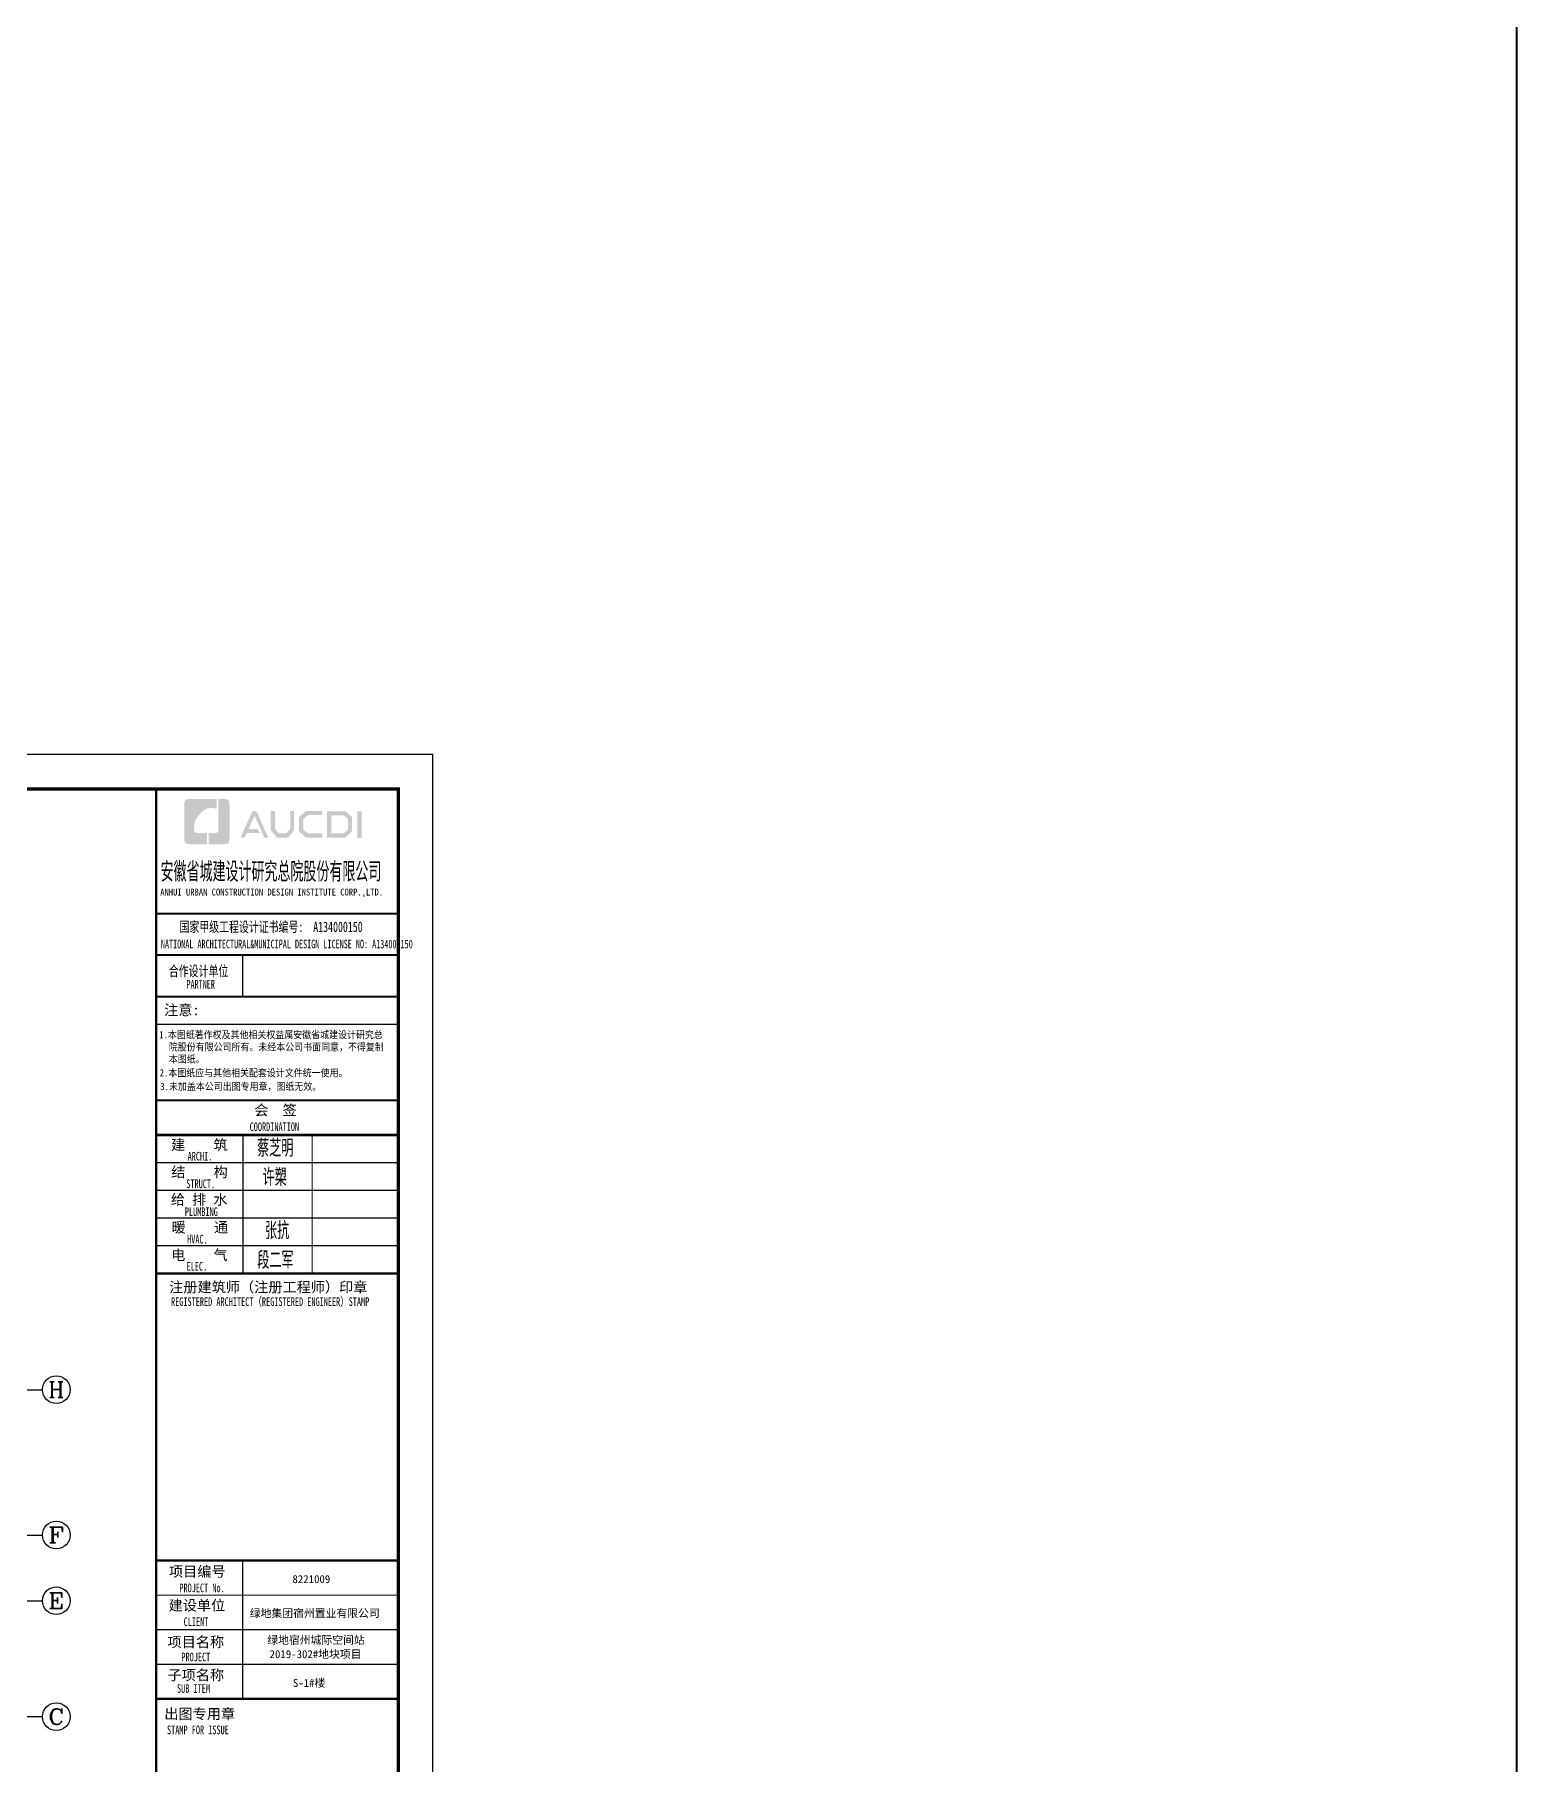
# Model space of a CAD drawing. Extents: x 1031190 to 1725648, y 733081 to 1571294.
# Drawn here: x 1372563 to 1415372, y 1142526 to 1192525 of the extents above; entities that cross this region are included whole.
import ezdxf
from ezdxf.enums import TextEntityAlignment as Align

# ---------------------------------------------------------------- set-up
doc = ezdxf.new("R2010")
doc.units = 0
doc.header["$LTSCALE"] = 1000
doc.header["$MEASUREMENT"] = 0
for name, color, linetype in [('AXIS_TEXT', 4, 'Continuous'), ('C-AXIS(轴号)', 3, 'Continuous'), ('C-AXIS-T(字)', 7, 'Continuous'), ('图框', 140, 'Continuous'), ('图签文字', 147, 'Continuous')]:
    doc.layers.add(name, color=color, linetype=linetype)
doc.layers.add('ZC', color=6, linetype='Continuous', lineweight=40)
doc.layers.add('图签', color=147, linetype='Continuous', lineweight=18)
doc.styles.add('_TCH_AXIS', font='COMPLEX', dxfattribs={"bigfont": 'GBCBIG'})
doc.styles.add('COMPLEX', font='COMPLEX')
doc.styles.add('HT', font='simhei.ttf')
doc.styles.add('宋体', font='', dxfattribs={"height": 50})
doc.styles.add('建筑图签-1', font='simhei.ttf', dxfattribs={"width": 0.7})
doc.styles.add('建筑图签-2', font='TXT.shx', dxfattribs={"width": 0.5, "bigfont": 'HZTXT.shx'})
doc.styles.get('宋体').set_extended_font_data('SimSun')

# ---------------------------------------------------------------- blocks, each defined once
blk = doc.blocks.new('院标1')
h = blk.add_hatch(color=150)
h.dxf.hatch_style = 1
h.set_gradient(color1=(33, 113, 253), color2=(33, 113, 253), tint=1, name='INVCURVED')
edge = h.paths.add_edge_path()
edge.add_spline(control_points=[(116373, 648379), (116379, 648379), (116382, 648379), (116391, 648379), (116391, 648379), (116391, 648379), (116616, 648379), (116616, 648379), (116616, 648379), (116616, 648379), (116616, 648054), (116616, 648054), (116616, 648054), (116616, 648054), (116108, 648054), (116108, 648054), (116108, 648054), (116028, 648054), (115963, 648111), (115963, 648199), (115963, 648199), (115963, 648199), (115963, 649215), (115963, 649215), (115963, 649215), (115963, 649295), (116018, 649360), (116108, 649360), (116108, 649360), (116108, 649360), (116897, 649360), (116897, 649360), (116897, 649360), (116897, 649360), (116897, 649080), (116897, 649080), (116897, 649080), (116897, 649080), (116566, 649140), (116356, 648859), (116356, 648859), (116245, 648719), (116240, 648545), (116247, 648466), (116247, 648466), (116254, 648386), (116247, 648466), (116247, 648466), (116247, 648466), (116247, 648466), (116258, 648374), (116373, 648379)], knot_values=[0, 0, 0, 0, 0.071429, 0.071429, 0.071429, 0.107143, 0.142857, 0.142857, 0.142857, 0.178571, 0.214286, 0.214286, 0.214286, 0.25, 0.285714, 0.285714, 0.285714, 0.321429, 0.357143, 0.357143, 0.357143, 0.392857, 0.428571, 0.428571, 0.428571, 0.464286, 0.5, 0.5, 0.5, 0.535714, 0.571429, 0.571429, 0.571429, 0.607143, 0.642857, 0.642857, 0.642857, 0.678571, 0.714286, 0.714286, 0.714286, 0.75, 0.785714, 0.785714, 0.785714, 0.821429, 0.857143, 0.857143, 0.857143, 0.928571, 1, 1, 1, 1], degree=3, periodic=0)
h = blk.add_hatch(color=150)
h.dxf.hatch_style = 1
h.set_gradient(color1=(33, 113, 253), color2=(33, 113, 253), tint=1, name='INVCURVED')
edge = h.paths.add_edge_path()
edge.add_spline(control_points=[(117268, 649215), (117268, 649215), (117268, 648199), (117268, 648199), (117268, 648199), (117268, 648114), (117212, 648054), (117123, 648054), (117123, 648054), (117123, 648054), (116663, 648054), (116663, 648054), (116663, 648054), (116663, 648054), (116663, 648379), (116663, 648379), (116663, 648379), (116663, 648379), (116865, 648379), (116865, 648379), (116865, 648379), (116907, 648379), (116941, 648413), (116941, 648455), (116941, 648455), (116941, 648455), (116941, 649360), (116941, 649360), (116941, 649360), (116941, 649360), (117123, 649360), (117123, 649360), (117123, 649360), (117204, 649360), (117268, 649306), (117268, 649215)], knot_values=[0, 0, 0, 0, 0.1, 0.1, 0.1, 0.15, 0.2, 0.2, 0.2, 0.25, 0.3, 0.3, 0.3, 0.35, 0.4, 0.4, 0.4, 0.45, 0.5, 0.5, 0.5, 0.55, 0.6, 0.6, 0.6, 0.65, 0.7, 0.7, 0.7, 0.75, 0.8, 0.8, 0.8, 0.9, 1, 1, 1, 1], degree=3, periodic=0)
blk = doc.blocks.new('tq123')
at = {"layer": '图框'}
h = blk.add_hatch(color=256, dxfattribs=at)
h.paths.add_polyline_path([(-1187, 56758), (-1061, 56758), (-1061, 55988), (-1187, 55988)])
h.paths.add_polyline_path([(-1939, 56642), (-1939, 56116), (-1579, 56116), (-1455, 56223), (-1455, 56541), (-1575, 56642)], flags=16)
h.paths.add_polyline_path([(-2057, 56760), (-2057, 55998), (-1535, 55998), (-1337, 56168), (-1337, 56596), (-1532, 56760)])
h.paths.add_polyline_path([(-2200, 56764), (-2200, 56648), (-2607, 56648), (-2740, 56537), (-2740, 56218), (-2607, 56115), (-2198, 56115), (-2198, 55993), (-2662, 55993), (-2864, 56168), (-2864, 56596), (-2666, 56764)])
h.paths.add_polyline_path([(-3683, 56762), (-3563, 56762), (-3563, 56251), (-3449, 56120), (-3238, 56120), (-3124, 56251), (-3124, 56762), (-3010, 56762), (-3010, 56214), (-3174, 55997), (-3512, 55997), (-3683, 56216)])
h.paths.add_polyline_path([(-4215, 56760), (-4098, 56760), (-3756, 55996), (-3872, 55996), (-4153, 56630), (-4328, 56242), (-4057, 56242), (-3996, 56127), (-4377, 56127), (-4436, 55994), (-4559, 55994)])
for p, q in [((-6995, 53800), (5, 53800)), ((-6995, 53800), (5, 53800)), ((-6995, 52600), (5, 52600))]:
    blk.add_line(p, q, dxfattribs=at)
for points, const_width in [([(-6995, 0), (-6995, 57400)], 70), ([(-6995, 53800), (5, 53800)], 60), ([(-6995, 52600), (5, 52600)], 60), ([(-6995, 52600), (5, 52600)], 60), ([(-4495, 52600), (-4495, 51400)], 35), ([(-6995, 51400), (5, 51400)], 60), ([(-6995, 51400), (5, 51400)], 60), ([(-6995, 50599), (5, 50599)], 35), ([(-6987, 48400), (13, 48400)], 60), ([(-6987, 47400), (13, 47400)], 70), ([(-6987, 47400), (13, 47400)], 70), ([(-4487, 47400), (-4487, 43400)], 35), ([(-2487, 47400), (-2487, 43400)], 35), ([(-6987, 46600), (13, 46600)], 35), ([(-6987, 45800), (13, 45800)], 35), ([(-6987, 45000), (13, 45000)], 35), ([(-6987, 44200), (13, 44200)], 35), ([(-6987, 43400), (13, 43400)], 70), ([(-6995, 35100), (5, 35100)], 70), ([(-6995, 35100), (5, 35100)], 70), ([(-4495, 31100), (-4495, 35100)], 35), ([(-6995, 34100), (5, 34100)], 35), ([(-6995, 33100), (5, 33100)], 35), ([(-6995, 32100), (5, 32100)], 35), ([(5, 31100), (-6995, 31100)], 70)]:
    blk.add_lwpolyline(points, dxfattribs=dict(at, const_width=const_width))
blk.add_blockref('院标1', (-122144, -592249))
for s, height, style, width, p in [('ANHUI URBAN CONSTRUCTION DESIGN INSTITUTE CORP.,LTD.', 200, '建筑图签-1', 0.91, (-6877, 54322)), ('NATIONAL ARCHITECTURAL&MUNICIPAL DESIGN LICENSE NO: A134000150', 250, '建筑图签-1', 0.6, (-6858, 52795)), ('PARTNER', 250, '建筑图签-1', 0.6, (-6120, 51634)), ('1.本图纸著作权及其他相关权益属安徽省城建设计研究总', 210, 'HT', 0.88, (-6909, 50193)), ('院股份有限公司所有。未经本公司书面同意，不得复制', 210, 'HT', 0.88, (-6630, 49839)), ('本图纸。', 210, 'HT', 0.88, (-6630, 49489)), (' 2.本图纸应与其他相关配套设计文件统一使用。 ', 210, 'HT', 0.88, (-7020, 49092)), ('3.未加盖本公司出图专用章，图纸无效。', 210, 'HT', 0.88, (-6877, 48698)), ('COORDINATION', 250, '建筑图签-1', 0.7, (-4295, 47513)), ('ARCHI.', 250, '建筑图签-1', 0.7, (-6086, 46662)), ('STRUCT.', 250, '建筑图签-1', 0.7, (-6125, 45865)), ('PLUMBING', 250, '建筑图签-1', 0.7, (-6166, 45058)), ('HVAC.', 250, '建筑图签-1', 0.7, (-6101, 44265)), ('ELEC.', 250, '建筑图签-1', 0.7, (-6117, 43480)), ('REGISTERED ARCHITECT（REGISTERED ENGINEER）STAMP', 250, '建筑图签-1', 0.7, (-6566, 42459)), ('PROJECT No.', 250, '建筑图签-1', 0.7, (-6325, 34185, -1799)), ('CLIENT', 250, '建筑图签-1', 0.7, (-6201, 33206)), ('PROJECT', 250, '建筑图签-1', 0.7, (-6266, 32187)), ('SUB ITEM', 250, '建筑图签-1', 0.7, (-6393, 31276)), ('STAMP FOR ISSUE', 250, '建筑图签-1', 0.7, (-6682, 30081))]:
    blk.add_text(s, height=height, dxfattribs=dict(at, style=style, width=width)).set_placement(p)
at = {"layer": '图签', "color": 2, "style": '宋体'}
for s, height, p in [('8221009', 229.3, (-3058, 34448)), ('绿地集团宿州置业有限公司', 229.34, (-4290, 33462)), ('绿地宿州城际空间站', 229.3, (-3785, 32688)), ('2019-302#地块项目', 229.34, (-3718, 32279)), ('S-1#楼', 229.3, (-3046, 31448))]:
    blk.add_text(s, height=height, dxfattribs=at).set_placement(p)
at = {"layer": '图签文字', "color": 7, "style": '建筑图签-1'}
for s, height, width, p in [('安徽省城建设计研究总院股份有限公司', 500, 0.55, (-6867, 54777)), ('国家甲级工程设计证书编号:  A134000150', 300, 0.7, (-6323, 53267)), ('合作设计单位', 300, 0.7, (-6630, 51990))]:
    blk.add_text(s, height=height, dxfattribs=dict(at, width=width)).set_placement(p)
for s, p in [('注意:', (-6764, 50863)), ('会  签', (-4160, 47968)), ('建    筑', (-6565, 46967)), ('结    构', (-6561, 46179)), ('给 排 水', (-6570, 45385)), ('暖    通', (-6552, 44582)), ('电    气', (-6562, 43782)), ('注册建筑师（注册工程师）印章', (-6620, 42854)), ('项目编号', (-6627, 34632)), ('建设单位', (-6635, 33655)), ('项目名称', (-6668, 32597)), ('子项名称', (-6668, 31640)), ('出图专用章', (-6759, 30518))]:
    blk.add_text(s, height=300, dxfattribs=at).set_placement(p)
at = {"layer": '图签文字', "color": 1, "style": '建筑图签-2', "width": 0.7}
for s, p in [('蔡芝明', (-4080, 46771)), ('许槊', (-3921, 45928)), ('张抗', (-3849, 44387)), ('段二军', (-4074, 43532))]:
    blk.add_text(s, height=500, dxfattribs=at).set_placement(p)
blk = doc.blocks.new('_AXISO')
blk.add_circle((0, 0), 0.5)
at = {"layer": 'AXIS_TEXT', "style": 'COMPLEX', "width": 1.041667}
blk.add_attdef('A', text='', height=0.56, dxfattribs=at).set_placement((-0.25, -0.28), (0.25, -0.28), align=Align.FIT)

msp = doc.modelspace()

# ---------------------------------------------------------------- linework, layer by layer
at = {"layer": 'C-AXIS(轴号)'}
for p, q in [((1368787.7, 1153356.1), (1372787.7, 1153356.1)), ((1368787.7, 1153356.1), (1372787.7, 1153356.1)), ((1368787.7, 1149156.1), (1372787.7, 1149156.1)), ((1368787.7, 1149156.1), (1372787.7, 1149156.1)), ((1368787.7, 1147256.1), (1372787.7, 1147256.1)), ((1368787.7, 1147256.1), (1372787.7, 1147256.1)), ((1368787.7, 1143906.1), (1372787.7, 1143906.1)), ((1368787.7, 1143906.1), (1372787.7, 1143906.1))]:
    msp.add_line(p, q, dxfattribs=at)
at = {"layer": 'ZC', "color": 8}
msp.add_lwpolyline([(1031189.8, 1571293.5), (1415372, 1571293.5), (1415372, 733080.5), (1031189.8, 733080.5)], close=True, dxfattribs=at)
at = {"layer": '图框'}
msp.add_lwpolyline([(1278969.8, 1112318.7), (1384069.8, 1112318.7), (1384069.8, 1171718.7), (1278969.8, 1171718.7)], close=True, dxfattribs=at)
msp.add_lwpolyline([(1278969.8, 1112318.7), (1384069.8, 1112318.7), (1384069.8, 1171718.7), (1278969.8, 1171718.7)], close=True, dxfattribs=at)
at = {"layer": '图框', "const_width": 100}
msp.add_lwpolyline([(1281469.8, 1113318.7), (1383069.8, 1113318.7), (1383069.8, 1170718.7), (1281469.8, 1170718.7)], close=True, dxfattribs=at)
msp.add_lwpolyline([(1281469.8, 1113318.7), (1383069.8, 1113318.7), (1383069.8, 1170718.7), (1281469.8, 1170718.7)], close=True, dxfattribs=at)

# ---------------------------------------------------------------- block references
msp.add_blockref('tq123', (1383069.8, 1113318.7))
msp.add_blockref('tq123', (1383069.8, 1113318.7))
at = {"layer": 'C-AXIS(轴号)'}
ref = msp.add_blockref('_AXISO', (1373187.7, 1153356.1), dxfattribs=dict(at, xscale=800, yscale=800, zscale=800))
ref.add_attrib('A', 'H', dxfattribs={"layer": 'C-AXIS-T(字)', "height": 452.5, "style": '_TCH_AXIS', "width": 1.05}).set_placement((1372961.4, 1153129.9), (1373414, 1153129.9), align=Align.FIT)
ref = msp.add_blockref('_AXISO', (1373187.7, 1153356.1), dxfattribs=dict(at, xscale=800, yscale=800, zscale=800))
ref.add_attrib('A', 'H', dxfattribs={"layer": 'C-AXIS-T(字)', "height": 452.5, "style": '_TCH_AXIS', "width": 1.05}).set_placement((1372961.4, 1153129.9), (1373414, 1153129.9), align=Align.FIT)
ref = msp.add_blockref('_AXISO', (1373187.7, 1149156.1), dxfattribs=dict(at, xscale=800, yscale=800, zscale=800))
ref.add_attrib('A', 'F', dxfattribs={"layer": 'C-AXIS-T(字)', "height": 452.5, "style": '_TCH_AXIS', "width": 1.3125}).set_placement((1372961.4, 1148929.9), (1373414, 1148929.9), align=Align.FIT)
ref = msp.add_blockref('_AXISO', (1373187.7, 1149156.1), dxfattribs=dict(at, xscale=800, yscale=800, zscale=800))
ref.add_attrib('A', 'F', dxfattribs={"layer": 'C-AXIS-T(字)', "height": 452.5, "style": '_TCH_AXIS', "width": 1.3125}).set_placement((1372961.4, 1148929.9), (1373414, 1148929.9), align=Align.FIT)
ref = msp.add_blockref('_AXISO', (1373187.7, 1147256.1), dxfattribs=dict(at, xscale=800, yscale=800, zscale=800))
ref.add_attrib('A', 'E', dxfattribs={"layer": 'C-AXIS-T(字)', "height": 452.5, "style": '_TCH_AXIS', "width": 1.3125}).set_placement((1372961.4, 1147029.9), (1373414, 1147029.9), align=Align.FIT)
ref = msp.add_blockref('_AXISO', (1373187.7, 1147256.1), dxfattribs=dict(at, xscale=800, yscale=800, zscale=800))
ref.add_attrib('A', 'E', dxfattribs={"layer": 'C-AXIS-T(字)', "height": 452.5, "style": '_TCH_AXIS', "width": 1.3125}).set_placement((1372961.4, 1147029.9), (1373414, 1147029.9), align=Align.FIT)
ref = msp.add_blockref('_AXISO', (1373187.7, 1143906.1), dxfattribs=dict(at, xscale=800, yscale=800, zscale=800))
ref.add_attrib('A', 'C', dxfattribs={"layer": 'C-AXIS-T(字)', "height": 452.5, "style": '_TCH_AXIS', "width": 1.4}).set_placement((1372961.4, 1143679.9), (1373414, 1143679.9), align=Align.FIT)
ref = msp.add_blockref('_AXISO', (1373187.7, 1143906.1), dxfattribs=dict(at, xscale=800, yscale=800, zscale=800))
ref.add_attrib('A', 'C', dxfattribs={"layer": 'C-AXIS-T(字)', "height": 452.5, "style": '_TCH_AXIS', "width": 1.4}).set_placement((1372961.4, 1143679.9), (1373414, 1143679.9), align=Align.FIT)

doc.saveas('drawing.dxf')
